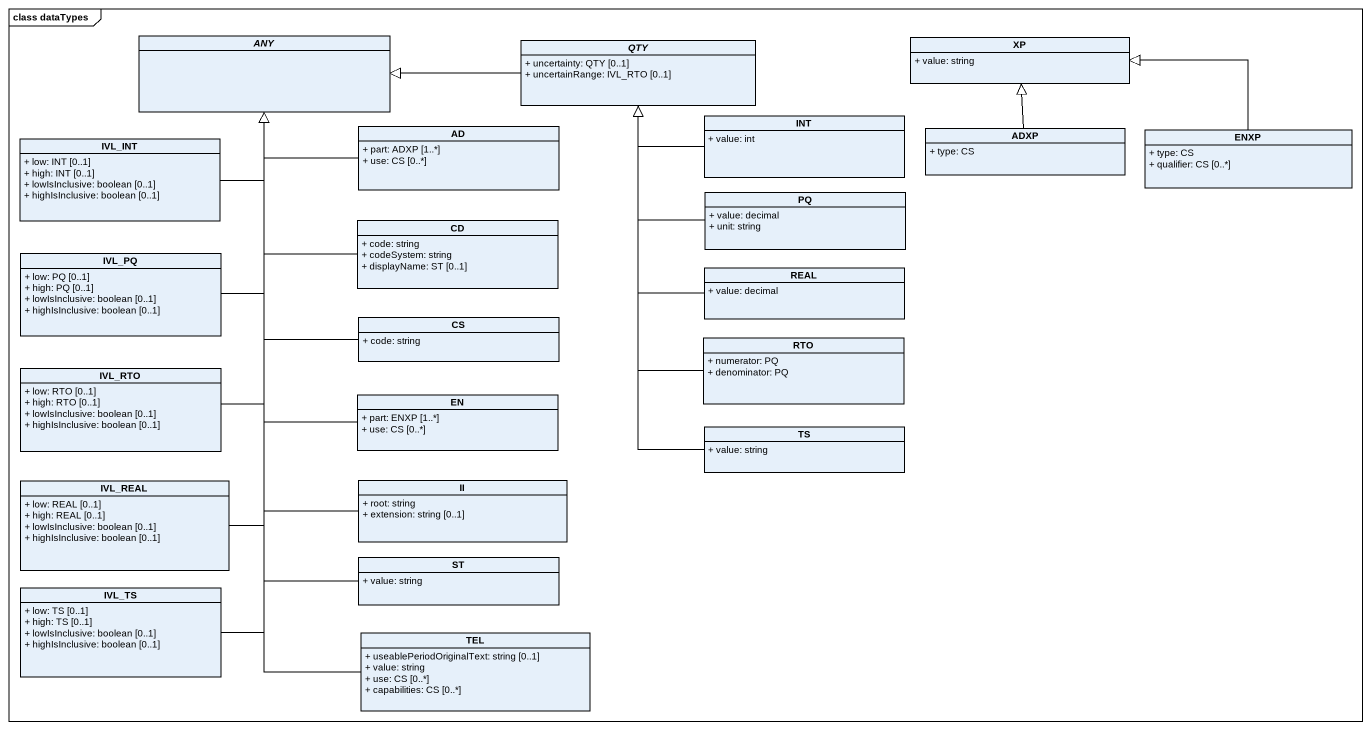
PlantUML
@startuml
mainframe class dataTypes
hide circle
hide empty members
skinparam classAttributeIconSize 0
abstract class ANY
class XP {
  + value: string
}
abstract class QTY {
  + uncertainty: QTY [0..1]
  + uncertainRange: IVL_RTO [0..1]
}
class INT {
  + value: int
}
class IVL_INT {
  + low: INT [0..1]
  + high: INT [0..1]
  + lowIsInclusive: boolean [0..1]
  + highIsInclusive: boolean [0..1]
}
class AD {
  + part: ADXP [1..*]
  + use: CS [0..*]
}
class ADXP {
  + type: CS
}
class ENXP {
  + type: CS
  + qualifier: CS [0..*]
}
class PQ {
  + value: decimal
  + unit: string
}
class CD {
  + code: string
  + codeSystem: string
  + displayName: ST [0..1]
}
class IVL_PQ {
  + low: PQ [0..1]
  + high: PQ [0..1]
  + lowIsInclusive: boolean [0..1]
  + highIsInclusive: boolean [0..1]
}
class REAL {
  + value: decimal
}
class CS {
  + code: string
}
class RTO {
  + numerator: PQ
  + denominator: PQ
}
class IVL_RTO {
  + low: RTO [0..1]
  + high: RTO [0..1]
  + lowIsInclusive: boolean [0..1]
  + highIsInclusive: boolean [0..1]
}
class EN {
  + part: ENXP [1..*]
  + use: CS [0..*]
}
class TS {
  + value: string
}
class IVL_REAL {
  + low: REAL [0..1]
  + high: REAL [0..1]
  + lowIsInclusive: boolean [0..1]
  + highIsInclusive: boolean [0..1]
}
class II {
  + root: string
  + extension: string [0..1]
}
class ST {
  + value: string
}
class IVL_TS {
  + low: TS [0..1]
  + high: TS [0..1]
  + lowIsInclusive: boolean [0..1]
  + highIsInclusive: boolean [0..1]
}
class TEL {
  + useablePeriodOriginalText: string [0..1]
  + value: string
  + use: CS [0..*]
  + capabilities: CS [0..*]
}
QTY -left-|> ANY
INT -left-|> QTY
IVL_INT -up-|> ANY
AD -left-|> ANY
ADXP -up-|> XP
ENXP -left-|> XP
PQ -up-|> QTY
CD -up-|> ANY
IVL_PQ -up-|> ANY
REAL -up-|> QTY
CS -up-|> ANY
RTO -up-|> QTY
IVL_RTO -up-|> ANY
EN -up-|> ANY
TS -up-|> QTY
IVL_REAL -up-|> ANY
II -up-|> ANY
ST -up-|> ANY
IVL_TS -up-|> ANY
TEL -up-|> ANY
@enduml
